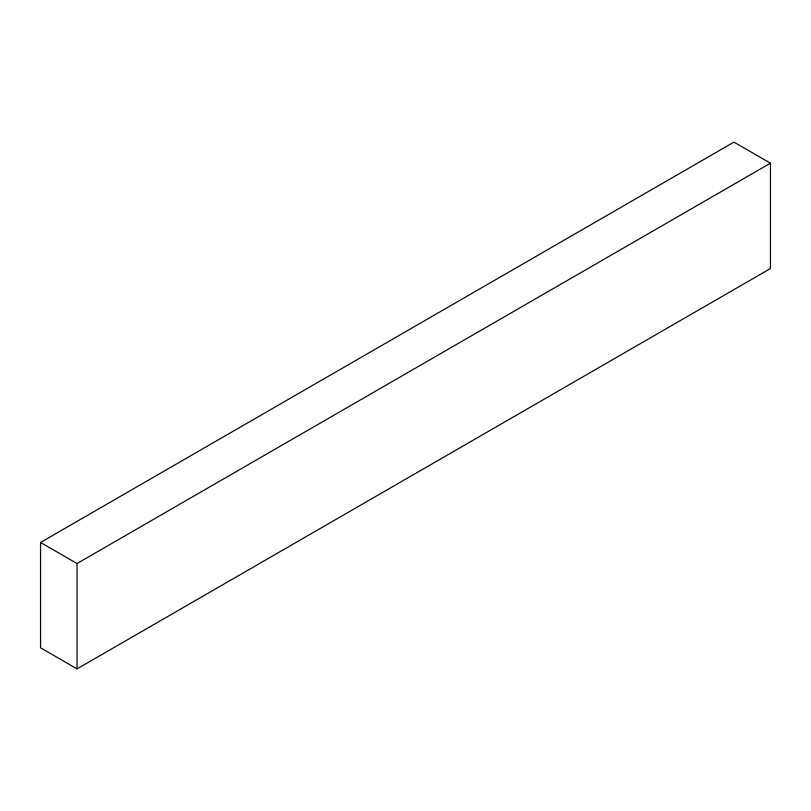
<?xml version="1.0" encoding="UTF-8"?>
<svg xmlns="http://www.w3.org/2000/svg" width="811" height="811" viewBox="0 0 811 811"><rect width="100%" height="100%" fill="white"/><g stroke="black" fill="none" stroke-linecap="round" stroke-linejoin="round"><path stroke-width="1.22" d="M40.55 542.458L733.955 142.118L770.45 163.193L770.45 268.542L77.045 668.882L40.55 647.807L40.55 542.458L77.045 563.523L770.45 163.193M77.045 563.523L77.045 668.882"/></g></svg>
